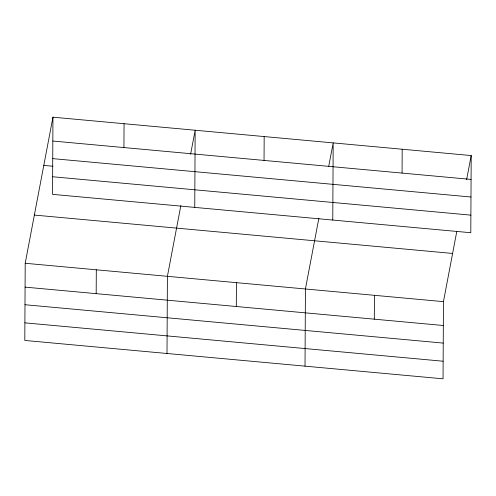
<?xml version="1.0" encoding="UTF-8"?>
<svg xmlns="http://www.w3.org/2000/svg" width="496" height="496" viewBox="0 0 496 496"><rect width="100%" height="100%" fill="white"/><g stroke="black" fill="none" stroke-linecap="round" stroke-linejoin="round"><path stroke-width="0.74" d="M52.954 117.186L52.551 194.351L470.797 232.723L471.2 155.558L52.954 117.186L25.203 263.277L24.8 340.442L443.046 378.814L443.449 301.649L456.754 231.613M96.181 293.651L96.305 269.799M123.932 147.56L124.056 123.709M167.003 353.487L167.406 276.322L180.854 205.536M194.754 207.396L195.157 130.231L190.582 154.337M236.294 306.509L236.418 282.652M264.046 160.419L264.17 136.561M305.021 366.153L305.424 288.988L318.872 218.197M332.773 220.063L333.182 142.898L328.743 166.247M374.313 319.17L374.437 295.318M402.064 173.079L402.188 149.228M466.618 179.664L471.2 155.558M52.83 141.038L471.076 179.416M52.737 158.627L470.983 197.005M43.797 165.391L52.973 166.234M52.644 176.756L470.89 215.134M34.36 215.066L452.606 253.444M25.203 263.277L443.449 301.649M25.079 287.128L443.325 325.506M24.986 304.724L443.232 343.096M24.893 322.846L443.139 361.224"/></g></svg>
